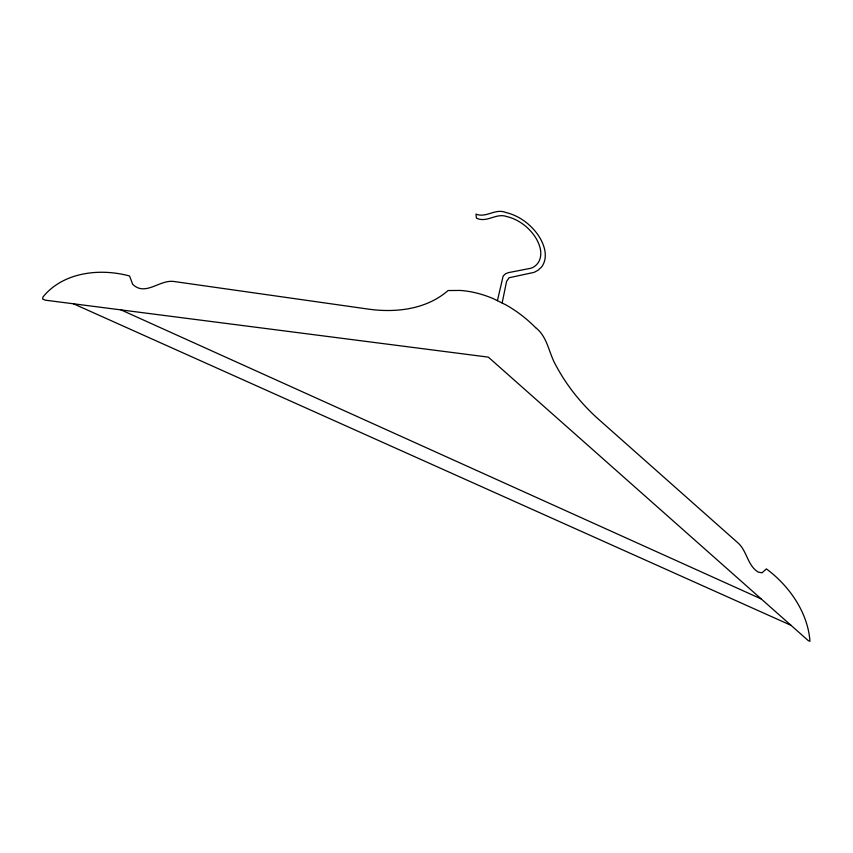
<?xml version="1.0" encoding="UTF-8"?>
<svg xmlns="http://www.w3.org/2000/svg" width="853" height="853" viewBox="0 0 853 853"><rect width="100%" height="100%" fill="white"/><g stroke="black" fill="none" stroke-linecap="round" stroke-linejoin="round"><path stroke-width="1.28" d="M502.14 303.018L506.565 281.426L509.06 277.758L534.117 272.352L538.136 270.209L541.335 267.234A36.444 24.161 40.9 0 0 544.609 249.311C542.188 239.32 535.833 230.726 528.167 224.051A39.633 26.304 40.9 0 0 505.925 212.536C495.465 207.983 486.103 218.379 475.995 214.092L476.411 218.101C486.764 223.305 496.179 212.589 506.757 216.577A34.195 22.7 40.9 0 1 526.002 226.525C532.635 232.304 538.126 239.725 540.216 248.383A31.454 20.856 40.9 0 1 539.32 260.655A31.732 21.037 40.9 0 1 531.163 268.194L508.463 272.64L505.498 273.781L503.163 276.009L497.416 300.672L506.245 305.065A100.985 73.422 43.6 0 1 535.588 327.616M73.486 303.796L791.008 625.324M121.041 309.906L761.281 598.977M497.416 300.672L493.279 298.646A100.985 73.433 43.6 0 0 460.225 290.436L448.07 290.542C426.628 309.298 396.272 312.923 368.965 309.202L173.991 281.501C159.671 279.304 145.351 296.769 132.652 284.262L129.581 275.988C100.217 268.002 63.303 271.915 42.981 296.961L42.65 298.976L45.07 300.139L488.332 357.13L808.249 640.603L809.955 641.296C807.908 612.497 789.228 585.755 766.389 568.908L762.06 572.8L758.285 572.128C747.399 565.635 747.111 550.782 737.76 542.721L597.868 418.663C581.17 403.608 566.904 385.887 556.273 366.054C548.703 353.377 547.914 337.116 535.588 327.616"/></g></svg>
